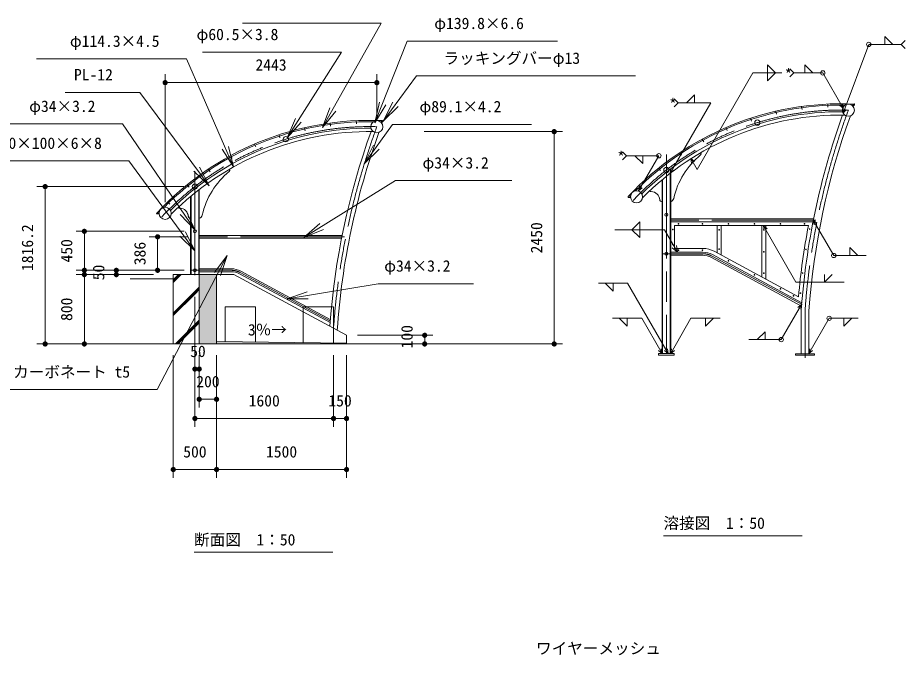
# Model space of a CAD drawing. Units: millimetres at full size. Extents: x 0 to 42000, y 0 to 29700.
# Drawn here: x 19205 to 29447, y 9367 to 16724 of the extents above; entities that cross this region are included whole.
import ezdxf
from ezdxf.enums import TextEntityAlignment as Align

# ---------------------------------------------------------------- set-up
doc = ezdxf.new("R2010")
doc.units = ezdxf.units.MM
doc.header["$LTSCALE"] = 100
doc.linetypes.add('CHAIN', pattern=[18.5, 12, -1.5, 3.5, -1.5])
for name, color, linetype, lineweight in [('D-BMK', 2, 'CHAIN', 13), ('D-STR', 1, 'Continuous', 13), ('D-STR-DIM', 7, 'Continuous', 13), ('D-STR-HTXT', 7, 'Continuous', 13), ('D-STR-TXT', 7, 'Continuous', 13)]:
    doc.layers.add(name, color=color, linetype=linetype, lineweight=lineweight)
doc.styles.add('ＭＳ ゴシック', font='')
doc.styles.get('ＭＳ ゴシック').set_extended_font_data('MS Gothic')

# ---------------------------------------------------------------- blocks, each defined once
blk = doc.blocks.new('open_arrow')
at = {"color": 0, "linetype": 'Continuous', "lineweight": -2}
blk.add_lwpolyline([(7.5, 1.25), (0, 0), (7.5, -1.25)], dxfattribs=at)
blk = doc.blocks.new('filled_dot')
at = {"color": 0, "linetype": 'Continuous', "lineweight": -2, "const_width": 1.25}
blk.add_lwpolyline([(-0.625, 0, 1), (0.625, 0, 1)], format="xyb", close=True, dxfattribs=at)

msp = doc.modelspace()

# ---------------------------------------------------------------- hatches: boundary and pattern name
at = {"layer": 'D-STR'}
for points in [[(21499.3, 13759.5), (21299.3, 13759.5), (21299.3, 12959.5), (21499.3, 12959.5)], [(22981.3, 12969.7), (22942.2, 12970.3), (22943.5, 12959.5), (22985.4, 12959.5)]]:
    msp.add_hatch(color=256, dxfattribs=at).paths.add_polyline_path(points)
h = msp.add_hatch(color=256, dxfattribs=at)
h.paths.add_polyline_path([(22849.3, 12971.5), (21499.3, 12989.5), (21499.3, 12959.5), (22849.3, 12959.5)])
h.paths.add_polyline_path([(22942.2, 12970.3), (22849.3, 12971.5), (22849.3, 12959.5), (22943.5, 12959.5)], flags=16)

# ---------------------------------------------------------------- linework, layer by layer
at = {"layer": 'D-BMK'}
for p, q in [((26689.8, 15144.8), (26689.8, 12849.6)), ((21249.3, 14953.7), (21249.3, 13630.2)), ((28415.2, 14387), (26739.8, 14387)), ((22974.7, 14195.9), (21299.3, 14195.9)), ((26739.8, 14000.6), (27111.1, 14000.6)), ((28256.2, 13413), (27212.4, 13975.1)), ((21299.3, 13809.5), (21205.3, 13809.5)), ((21299.3, 13809.5), (21670.6, 13809.5)), ((22815.7, 13221.9), (21771.9, 13784)), ((28289.8, 13338.2), (28289.8, 12800.6))]:
    msp.add_line(p, q, dxfattribs=at)
for centre, radius, start, end in [((28703.7, 12382.8), 3276.1, 88.49353, 137.0288), ((36711.9, 12736.3), 8443.6, 159.75773, 175.91264), ((23263.2, 12191.7), 3276.1, 88.49353, 137.0288), ((31271.4, 12545.2), 8443.6, 159.75773, 175.95729), ((27111.1, 13787), 213.6, 61.69924, 90), ((21670.6, 13595.9), 213.6, 61.69924, 90)]:
    msp.add_arc(centre, radius, start, end, dxfattribs=at)
at = {"layer": 'D-STR'}
for p, q in [((28255.5, 15665), (28250.7, 15700.4)), ((28552.5, 15727.8), (28554.2, 15692.1)), ((28851.2, 15727), (28834.9, 15711.1)), ((28860.3, 15717.8), (28844, 15701.8)), ((27952.5, 15645.9), (27960.5, 15611.1)), ((22815, 15473.9), (22810.2, 15509.3)), ((23112.1, 15536.7), (23113.7, 15501)), ((23410.7, 15535.9), (23394.5, 15520)), ((23419.8, 15526.7), (23403.6, 15510.7)), ((27671.6, 15530.6), (27660.4, 15564.6)), ((22231.1, 15339.5), (22220, 15373.5)), ((22512, 15454.8), (22520, 15420)), ((27377, 15457.2), (27391.1, 15424.4)), ((21936.5, 15266.1), (21950.7, 15233.3)), ((27121.4, 15293.2), (27104.4, 15324.6)), ((26844.9, 15167.9), (26864.7, 15138.2)), ((21681, 15102.1), (21663.9, 15133.5)), ((21404.4, 14976.8), (21424.2, 14947.1)), ((26623.1, 14960.6), (26600.6, 14988.4)), ((26639.8, 12849.6), (26639.8, 14853)), ((26645.8, 12849.6), (26645.8, 14858)), ((26733.8, 12849.6), (26733.8, 14928.6)), ((26739.8, 12849.6), (26739.8, 14933.2)), ((21182.6, 14769.5), (21160.1, 14797.3)), ((26373.6, 14787.5), (26398.5, 14761.9)), ((21199.3, 13759.5), (21199.3, 14661.9)), ((21205.3, 13759.5), (21205.3, 14666.9)), ((21293.3, 13759.5), (21293.3, 14737.5)), ((21299.3, 13759.5), (21299.3, 14742.1)), ((26276.8, 14664.4), (26254, 14664.4)), ((26276.8, 14651.4), (26254, 14651.4)), ((20933.1, 14596.4), (20958, 14570.8)), ((20836.3, 14473.3), (20813.5, 14473.3)), ((20836.3, 14460.3), (20813.5, 14460.3)), ((26689.8, 14017.6), (26689.8, 14433.6)), ((28389.2, 14404), (26739.8, 14404)), ((28382.4, 14370), (26739.8, 14370)), ((21249.3, 13826.5), (21249.3, 14242.5)), ((26783.8, 14061.6), (26783.8, 14326)), ((28329.1, 14326), (26783.8, 14326)), ((27276.9, 14326), (27276.9, 14009.6)), ((27320.9, 14326), (27320.9, 13985.9)), ((27792, 14326), (27792, 13732.2)), ((27836, 14326), (27836, 13708.6)), ((22948.7, 14212.9), (21299.3, 14212.9)), ((22942, 14178.9), (21299.3, 14178.9)), ((26783.8, 14061.6), (27111.1, 14061.6)), ((26739.8, 14000.6), (26645.8, 14000.6)), ((26739.8, 14017.6), (27111.1, 14017.6)), ((26739.8, 13983.6), (27111.1, 13983.6)), ((28249.5, 13397.3), (27204.3, 13960.1)), ((28252.5, 13434.3), (27220.5, 13990)), ((28214.4, 13504.8), (27241.3, 14028.8)), ((21299.3, 13826.5), (21670.6, 13826.5)), ((20999.3, 13698), (21060.8, 13759.5)), ((20999.3, 13683), (21075.8, 13759.5)), ((20999.3, 13668), (21090.8, 13759.5)), ((20999.3, 13759.5), (21699.3, 13759.5)), ((20999.3, 13759.5), (20999.3, 12959.5)), ((21299.3, 13792.5), (21670.6, 13792.5)), ((21299.3, 13759.5), (21299.3, 12959.5)), ((21499.3, 13759.5), (21499.3, 12959.5)), ((22999.3, 13059.5), (21699.3, 13759.5)), ((22809, 13206.2), (21763.9, 13769)), ((22812, 13243.2), (21780, 13798.9)), ((20503.3, 13709.5), (20999.3, 13709.5)), ((20999.3, 13316.2), (21250.4, 13567.3)), ((20999.3, 13301.2), (21250.4, 13552.3)), ((20999.3, 13286.2), (21250.4, 13537.3)), ((21250.4, 13567.3), (21295.6, 13612.5)), ((21250.4, 13552.3), (21299.3, 13601.2)), ((21250.4, 13537.3), (21299.3, 13586.2)), ((28245.2, 13339.8), (28245.2, 12846.6)), ((28334.3, 13336.6), (28334.3, 12846.6)), ((21249.8, 13169.9), (21299.3, 13219.3)), ((21249.9, 13184.9), (21299.3, 13234.3)), ((21024.4, 12959.5), (21249.9, 13184.9)), ((21039.4, 12959.5), (21249.8, 13169.9)), ((21054.4, 12959.5), (21249.8, 13154.9)), ((21249.8, 13154.9), (21299.3, 13204.3)), ((22849.3, 13167.2), (22849.3, 12959.5)), ((22999.3, 13059.5), (22999.3, 12959.5)), ((19735.7, 12959.5), (24444.8, 12959.5)), ((21499.3, 12989.5), (22999.3, 12969.5)), ((26599.8, 12849.6), (26779.8, 12849.6)), ((26599.8, 12849.6), (26599.8, 12830.6)), ((26599.8, 12830.6), (26779.8, 12830.6)), ((26779.8, 12849.6), (26779.8, 12830.6)), ((28179.8, 12846.6), (28399.8, 12846.6)), ((28179.8, 12846.6), (28179.8, 12830.6)), ((28179.8, 12830.6), (28399.8, 12830.6)), ((28399.8, 12846.6), (28399.8, 12830.6))]:
    msp.add_line(p, q, dxfattribs=at)
for centre, radius in [((28789.8, 15657.7), 69.9), ((23349.3, 15466.6), 69.9), ((27739.8, 15513.9), 30.2), ((22299.3, 15322.8), 30.2), ((26689.8, 14966.8), 30.2), ((21249.3, 14775.7), 30.2), ((26346.4, 14657.9), 69.9), ((20905.9, 14466.8), 69.9), ((26689.8, 14450.6), 17), ((26829.1, 14345), 4), ((27105.4, 14345), 4), ((27405.4, 14345), 4), ((27705.4, 14345), 4), ((28005.4, 14345), 4), ((28283.8, 14345), 4), ((21249.3, 14259.5), 17), ((26764.8, 14280.6), 4), ((27298.9, 14276), 4), ((27814, 14276), 4), ((28343, 14285.8), 4), ((26764.8, 14106.9), 4), ((26829.1, 14042.6), 4), ((27105.4, 14042.6), 4), ((27298.9, 14054.6), 4), ((28300.8, 14050.6), 4), ((26689.8, 14000.6), 17), ((27814, 14023.2), 4), ((21249.3, 13809.5), 17), ((27405.4, 13918.9), 4), ((27705.4, 13757.3), 4), ((27814, 13777.2), 4), ((28262.6, 13777.4), 4), ((28005.4, 13595.8), 4), ((28237.7, 13546.7), 4), ((28157.1, 13514), 4)]:
    msp.add_circle(centre, radius, dxfattribs=at)
for centre, radius, start, end in [((28703.7, 12382.8), 3348.4, 87.45919, 137.04846), ((28703.7, 12382.8), 3333.2, 89.19138, 135.31938), ((28855.7, 15722.4), 6.5, 314.42924, 134.42924), ((28703.7, 12382.8), 3256.9, 89.67273, 134.83802), ((28703.7, 12382.8), 3218.9, 89.20366, 135.30708), ((36711.9, 12736.3), 8488.1, 160.26466, 175.92338), ((36711.9, 12736.3), 8399, 160.1242, 175.90181), ((23263.2, 12191.7), 3348.4, 87.45919, 137.04846), ((23263.2, 12191.7), 3333.2, 89.19138, 135.31938), ((23415.3, 15531.3), 6.5, 314.42924, 134.42924), ((23263.2, 12191.7), 3256.9, 89.67273, 134.83802), ((23263.2, 12191.7), 3218.9, 89.20366, 135.30708), ((31271.4, 12545.2), 8488.1, 160.26466, 175.82185), ((31271.4, 12545.2), 8399, 160.1242, 176.09431), ((27072.2, 15155.7), 20, 311.86292, 35.17498), ((27660.8, 14437.4), 908.7, 129.27822, 167.19702), ((21631.7, 14964.6), 20, 311.86292, 35.17498), ((22220.3, 14246.3), 908.7, 129.27822, 167.19702), ((26254, 14657.9), 6.5, 90, 270), ((26509.4, 14750.2), 33.2, 238.83225, 281.10948), ((26514.3, 14619.2), 98.4, 2.39746, 89.17004), ((26641.4, 14630.1), 29.5, 193.21931, 266.84791), ((26723.5, 14650.3), 52.5, 288.75258, 347.31492), ((20813.5, 14466.8), 6.5, 90, 270), ((21068.9, 14559.1), 33.2, 238.83225, 281.10948), ((21073.9, 14428.1), 98.4, 2.39746, 89.17004), ((21283, 14459.2), 52.5, 288.75258, 347.31492), ((21200.9, 14439), 29.5, 193.21931, 266.84791), ((36711.9, 12736.3), 8532.1, 169.26228, 174.83262), ((27111.1, 13787), 274.6, 61.69924, 90), ((27111.1, 13787), 230.6, 61.69924, 90), ((27111.1, 13787), 196.6, 61.69924, 90), ((21670.6, 13595.9), 230.6, 61.69924, 90), ((21670.6, 13595.9), 196.6, 61.69924, 90)]:
    msp.add_arc(centre, radius, start, end, dxfattribs=at)
at = {"layer": 'D-STR-DIM'}
for p, q in [((20905.9, 14594.8), (20905.9, 16071)), ((23349.3, 15594.6), (23349.3, 16071)), ((20905.9, 15975), (23349.3, 15975)), ((23896, 15409.5), (25491.9, 15409.5)), ((25395.9, 15409.5), (25395.9, 12959.5)), ((21121.3, 14775.7), (19425.3, 14775.7)), ((19521.3, 14775.7), (19521.3, 12959.5)), ((21124.3, 14259.5), (19877.5, 14259.5)), ((19973.5, 13809.5), (19973.5, 14259.5)), ((21171.3, 14195.9), (20722.9, 14195.9)), ((20818.9, 13809.5), (20818.9, 14195.9)), ((21077.3, 13809.5), (19877.5, 13809.5)), ((20771.3, 13759.5), (19877.5, 13759.5)), ((19973.5, 13759.5), (19973.5, 12959.5)), ((21077.3, 13809.5), (20246.6, 13809.5)), ((20771.3, 13759.5), (20246.6, 13759.5)), ((20342.6, 13759.5), (20342.6, 13809.5)), ((21124.3, 13809.5), (20722.9, 13809.5)), ((21249.3, 13502.2), (21249.3, 12003.2)), ((23127.3, 13059.5), (23996.8, 13059.5)), ((23900.8, 13059.5), (23900.8, 12959.5)), ((21121.3, 12959.5), (19425.3, 12959.5)), ((20771.3, 12959.5), (19877.5, 12959.5)), ((23127.3, 12959.5), (23996.8, 12959.5)), ((23836.2, 12959.5), (25491.9, 12959.5)), ((20999.3, 12831.5), (20999.3, 11414.2)), ((21249.3, 12831.5), (21249.3, 12573.7)), ((21299.3, 12831.5), (21299.3, 12224.7)), ((21299.3, 12831.5), (21299.3, 12573.7)), ((21499.3, 12831.5), (21499.3, 11414.2)), ((21499.3, 12831.5), (21499.3, 11414.2)), ((21499.3, 12831.5), (21499.3, 12224.7)), ((22849.3, 12831.5), (22849.3, 12003.2)), ((22849.3, 12831.5), (22849.3, 12003.2)), ((22999.3, 12831.5), (22999.3, 11414.2)), ((22999.3, 12831.5), (22999.3, 12003.2)), ((21299.3, 12669.7), (21249.3, 12669.7)), ((21299.3, 12320.7), (21499.3, 12320.7)), ((21249.3, 12099.2), (22849.3, 12099.2)), ((22849.3, 12099.2), (22999.3, 12099.2)), ((20999.3, 11510.2), (21499.3, 11510.2)), ((21499.3, 11510.2), (22999.3, 11510.2))]:
    msp.add_line(p, q, dxfattribs=at)
at = {"layer": 'D-STR-HTXT'}
for points in [[(22722, 15456.2), (23399.5, 16660.4), (23159.5, 16660.4), (21797, 16660.4)], [(23327.2, 15511.8), (23700.2, 16454.6), (23940.2, 16454.6), (25432.5, 16454.6)], [(22314, 15338.6), (22942.1, 16327.1), (22702.1, 16327.1), (21338.6, 16327.1)], [(21694.3, 15002.4), (21151.8, 16248.9), (20911.8, 16248.9), (19420.4, 16248.9)], [(23421.8, 15531.3), (23807.3, 16052.6), (24047.3, 16052.6), (26334.6, 16052.6)], [(21412.4, 14784.4), (20613.7, 15862.3), (20373.7, 15862.3), (19752.4, 15862.3)], [(21249.3, 14276.5), (20412.8, 15497.9), (20172.8, 15497.9), (19070.2, 15497.9)], [(23202.7, 15036.3), (23529.6, 15493.9), (23769.6, 15493.9), (25132, 15493.9)], [(21249.3, 14034.5), (20486.5, 15071.6), (20246.5, 15071.6), (18192.7, 15071.6)], [(22507.5, 14189.6), (23564.4, 14844.5), (23804.4, 14844.5), (24906.9, 14844.5)], [(21622, 13979.6), (20812.6, 12432.4), (20572.6, 12432.4), (18140.1, 12432.4)], [(22313.1, 13481.2), (23362.9, 13654.9), (24465.5, 13654.9)]]:
    msp.add_lwpolyline(points, dxfattribs=at)
at = {"layer": 'D-STR-TXT'}
for p, q in [((29212.5, 16507.9), (29212.5, 16415.9)), ((29212.5, 16507.9), (29304.5, 16415.9)), ((28729.9, 15621.6), (29024.6, 16415.9)), ((29024.6, 16415.9), (29400.5, 16415.9)), ((29400.5, 16415.9), (29446.6, 16462)), ((29400.5, 16415.9), (29446.6, 16369.7)), ((27044.3, 14971.6), (27688.3, 16086.9)), ((28024.2, 16086.9), (27688.3, 16086.9)), ((27856.2, 16179), (27856.2, 16086.9)), ((27856.2, 16179), (27948.3, 16086.9)), ((27856.2, 15994.9), (27856.2, 16086.9)), ((27856.2, 15994.9), (27948.3, 16086.9)), ((28159.6, 16086.9), (28113.4, 16133.1)), ((28159.6, 16086.9), (28113.4, 16040.8)), ((28495.5, 16086.9), (28159.6, 16086.9)), ((28286.4, 16179), (28286.4, 16086.9)), ((28286.4, 16179), (28378.4, 16086.9)), ((28729.7, 15681.3), (28495.5, 16086.9)), ((26827.4, 15741.9), (26781.2, 15788)), ((27015.4, 15833.9), (26923.3, 15741.9)), ((27015.4, 15833.9), (27015.4, 15741.9)), ((26733.8, 14928.6), (27203.3, 15741.9)), ((26827.4, 15741.9), (26781.2, 15695.7)), ((27203.3, 15741.9), (26827.4, 15741.9)), ((28729.7, 15681.3), (28687.4, 15716.4)), ((28729.7, 15681.3), (28720.4, 15735.5)), ((28729.9, 15621.6), (28730, 15676.6)), ((28729.9, 15621.6), (28765.7, 15663.4)), ((26228.5, 15132.2), (26182.4, 15178.4)), ((26228.5, 15132.2), (26182.4, 15086)), ((26604.4, 15132.2), (26228.5, 15132.2)), ((26416.5, 15040.2), (26324.5, 15132.2)), ((26369.7, 14725.6), (26604.4, 15132.2)), ((26416.5, 15040.2), (26416.5, 15132.2)), ((26971, 15098.6), (27044.3, 14971.6)), ((26971, 15098.6), (27013.3, 15063.4)), ((26971, 15098.6), (26980.3, 15044.4)), ((26733.8, 14928.6), (26743.1, 14982.8)), ((26733.8, 14928.6), (26776.1, 14963.7)), ((26369.7, 14725.6), (26379, 14779.8)), ((26369.7, 14725.6), (26411.9, 14760.7)), ((26381.8, 14370.3), (26289.8, 14278.2)), ((26381.8, 14370.3), (26381.8, 14278.2)), ((28385.8, 14387), (28620.6, 13980.3)), ((28385.8, 14387), (28428.1, 14351.8)), ((28385.8, 14387), (28395.1, 14332.8)), ((26668.3, 14278.2), (26095.4, 14278.2)), ((26381.8, 14186.2), (26289.8, 14278.2)), ((26381.8, 14186.2), (26381.8, 14278.2)), ((26818.9, 14017.3), (26668.3, 14278.2)), ((27808.9, 14322.8), (28183.5, 13673.9)), ((27808.9, 14322.8), (27851.2, 14287.7)), ((27808.9, 14322.8), (27818.2, 14268.6)), ((26818.9, 14017.3), (26758.5, 14067.6)), ((26818.9, 14017.3), (26805.6, 14094.8)), ((28808.5, 14072.4), (28808.5, 13980.3)), ((28808.5, 14072.4), (28900.5, 13980.3)), ((28620.6, 13980.3), (28996.5, 13980.3)), ((28514.8, 13673.9), (28514.8, 13762.4)), ((28514.8, 13673.9), (28603.2, 13762.4)), ((26242.1, 13660.9), (25906.1, 13660.9)), ((26074.1, 13568.9), (25982.1, 13660.9)), ((26074.1, 13568.9), (26074.1, 13660.9)), ((26710.5, 12849.6), (26242.1, 13660.9)), ((28183.5, 13673.9), (28739.8, 13673.9)), ((21599.3, 13388.2), (21599.3, 12988.2)), ((21599.3, 13388.2), (21949.3, 13388.2)), ((21949.3, 13388.2), (21949.3, 12983.5)), ((22499.3, 13388.2), (22499.3, 12976.2)), ((22499.3, 13388.2), (22849.3, 13388.2)), ((22849.3, 13388.2), (22849.3, 12959.5)), ((28251, 13415.8), (28016.2, 13009.2)), ((28251, 13415.8), (28208.7, 13380.7)), ((28251, 13415.8), (28241.7, 13361.6)), ((26405.6, 13255.2), (26069.6, 13255.2)), ((26237.6, 13163.2), (26145.6, 13255.2)), ((26237.6, 13163.2), (26237.6, 13255.2)), ((26639.8, 12849.6), (26405.6, 13255.2)), ((26739.8, 12849.6), (26974, 13255.2)), ((26974, 13255.2), (27309.9, 13255.2)), ((27141.9, 13163.2), (27141.9, 13255.2)), ((27141.9, 13163.2), (27234, 13255.2)), ((28334.3, 12849.6), (28568.5, 13255.2)), ((28568.5, 13255.2), (28904.5, 13255.2)), ((28736.5, 13163.2), (28736.5, 13255.2)), ((28736.5, 13163.2), (28828.5, 13255.2)), ((28016.2, 13009.2), (27640.3, 13009.2)), ((27828.2, 13101.2), (27736.2, 13009.2)), ((27828.2, 13101.2), (27828.2, 13009.2)), ((26639.8, 12849.6), (26597.5, 12884.7)), ((26639.8, 12849.6), (26630.5, 12903.8)), ((26710.5, 12849.6), (26668.2, 12884.7)), ((26710.5, 12849.6), (26701.2, 12903.8)), ((26739.8, 12849.6), (26749.1, 12903.8)), ((26739.8, 12849.6), (26782.1, 12884.7)), ((28334.3, 12849.6), (28343.6, 12903.8)), ((28334.3, 12849.6), (28376.6, 12884.7)), ((26657.1, 10746.1), (28257.1, 10746.1)), ((21239.2, 10555), (22839.2, 10555))]:
    msp.add_line(p, q, dxfattribs=at)
for centre in [(29024.6, 16415.9), (28495.5, 16086.9), (26604.4, 15132.2), (28620.6, 13980.3), (28568.5, 13255.2), (28016.2, 13009.2)]:
    msp.add_circle(centre, 25, dxfattribs=at)

# ---------------------------------------------------------------- block references
at = {"layer": 'D-STR-DIM', "xscale": 24, "yscale": 24}
for p in [(20905.9, 15975), (21249.3, 12669.7), (21299.3, 12320.7), (21249.3, 12099.2), (22849.3, 12099.2), (20999.3, 11510.2), (21499.3, 11510.2)]:
    msp.add_blockref('filled_dot', p, dxfattribs=at)
for p, rotation in [((23349.3, 15975), 180), ((25395.9, 15409.5), 270), ((19521.3, 14775.7), 270), ((19973.5, 14259.5), 270), ((20818.9, 14195.9), 270), ((19973.5, 13809.5), 90), ((20342.6, 13809.5), 270), ((20818.9, 13809.5), 90), ((19973.5, 13759.5), 270), ((20342.6, 13759.5), 90), ((23900.8, 13059.5), 270), ((19521.3, 12959.5), 90), ((19973.5, 12959.5), 90), ((23900.8, 12959.5), 90), ((25395.9, 12959.5), 90), ((21299.3, 12669.7), 180), ((21499.3, 12320.7), 180), ((22849.3, 12099.2), 180), ((22999.3, 12099.2), 180), ((21499.3, 11510.2), 180), ((22999.3, 11510.2), 180)]:
    msp.add_blockref('filled_dot', p, dxfattribs=dict(at, rotation=rotation))
at = {"layer": 'D-STR-HTXT', "xscale": 32, "yscale": 32}
for p, rotation in [((22722, 15456.2), 60.6), ((23327.2, 15511.8), 68.4), ((23421.8, 15531.3), 53.5), ((22314, 15338.6), 57.6), ((21694.3, 15002.4), 113.5), ((23202.7, 15036.3), 54.5), ((21412.4, 14784.4), 126.5), ((21249.3, 14276.5), 124.4), ((22507.5, 14189.6), 31.8), ((21249.3, 14034.5), 126.3), ((21622, 13979.6), 242.4), ((22313.1, 13481.2), 9.4)]:
    msp.add_blockref('open_arrow', p, dxfattribs=dict(at, rotation=rotation))

# ---------------------------------------------------------------- texts
at = {"layer": 'D-STR-DIM', "style": 'ＭＳ ゴシック'}
for s, p in [('2443', (22127.6, 16246)), ('50', (21284.3, 12940.7)), ('200', (21399.3, 12591.7)), ('1600', (22049.3, 12370.2)), ('150', (22924.3, 12370.2)), ('500', (21249.3, 11781.2)), ('1500', (22249.3, 11781.2))]:
    msp.add_text(s, height=132, dxfattribs=at).set_placement(p, align=Align.TOP_CENTER)
for s, p in [('2450', (25124.9, 14184.5)), ('1816.2', (19250.2, 14070.4)), ('450', (19702.5, 14034.5)), ('386', (20547.9, 14002.7)), ('50', (20071.6, 13784.5)), ('800', (19702.5, 13359.5)), ('100', (23629.8, 13043.4))]:
    msp.add_text(s, height=132, rotation=90, dxfattribs=at).set_placement(p, align=Align.TOP_CENTER)
at = {"layer": 'D-STR-HTXT', "style": 'ＭＳ ゴシック'}
for s, p in [('φ139.8×6.6', (24011.2, 16725.6)), ('φ60.5×3.8', (21267.6, 16598.1)), ('ラッキングバーφ13', (24118.3, 16323.6)), ('φ89.1×4.2', (23840.6, 15765)), ('φ34×3.2', (23875.4, 15115.5)), ('φ34×3.2', (23433.9, 13925.9)), ('ワイヤーメッシュ', (25185.8, 9512.6))]:
    msp.add_text(s, height=132, dxfattribs=at).set_placement(p, align=Align.TOP_LEFT)
for s, p in [('φ114.3×4.5', (20840.8, 16520)), ('PL-12', (20302.7, 16133.4)), ('φ34×3.2', (20101.7, 15768.9)), ('H-100×100×6×8', (20175.4, 15342.6)), ('ポリカーボネート t5', (20501.5, 12703.4))]:
    msp.add_text(s, height=132, dxfattribs=at).set_placement(p, align=Align.TOP_RIGHT)
at = {"layer": 'D-STR-TXT', "style": 'ＭＳ ゴシック'}
for p in [(28053.2, 16134.4), (26721, 15789.3), (26122.1, 15179.7)]:
    msp.add_text('*', height=132, dxfattribs=at).set_placement(p, align=Align.TOP_LEFT)
for s, p in [('3％→', (21861, 13017.8)), ('溶接図\u30001：50', (26657.1, 10786.1)), ('断面図\u30001：50', (21239.2, 10595))]:
    msp.add_text(s, height=132, dxfattribs=at).set_placement(p, align=Align.BOTTOM_LEFT)

doc.saveas('drawing.dxf')
